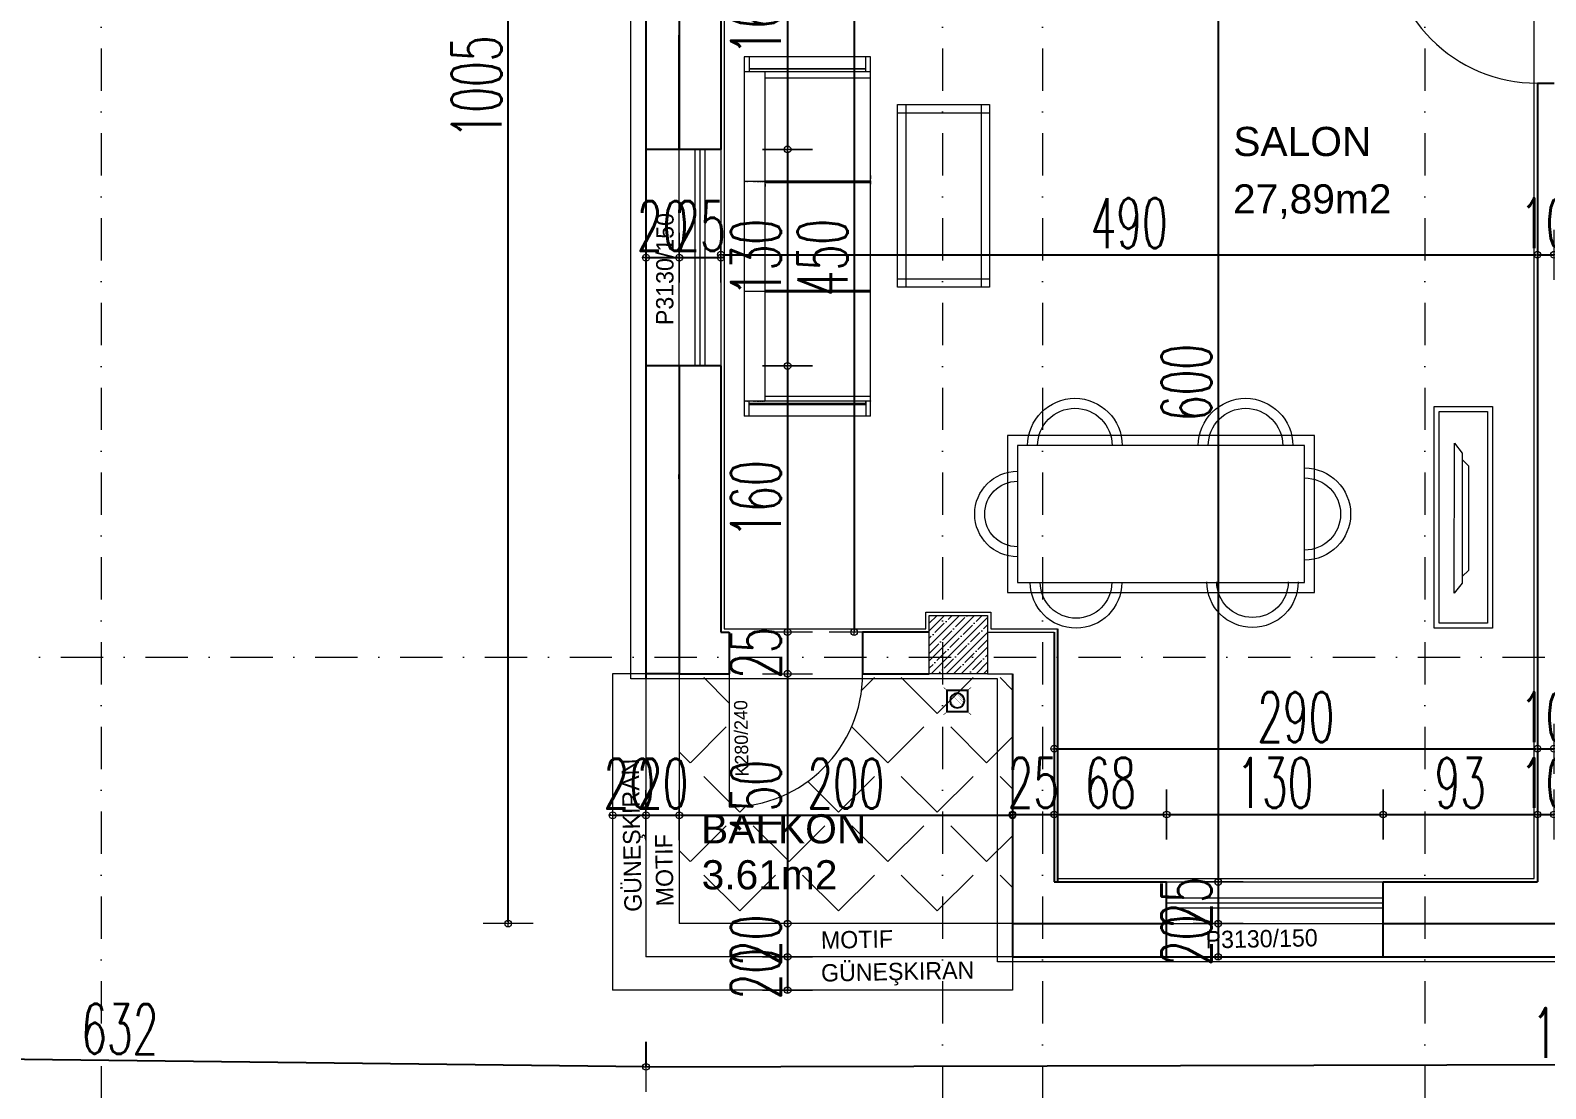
# Model space of a CAD drawing. Header units: millimetres. Extents: x -16104 to 67872, y -88009 to 12107.
# Drawn here: x 11085 to 11994, y -7693 to -7058 of the extents above; entities that cross this region are included whole.
import ezdxf

# ---------------------------------------------------------------- set-up
doc = ezdxf.new("R2010")
doc.units = ezdxf.units.MM
doc.linetypes.add('DASHDOTX2', pattern=[50.8, 25.4, -12.7, 0, -12.7])
doc.layers.get('0').update_dxf_attribs({"color": 241})
for name, color, linetype, lineweight in [('akslar', 144, 'Continuous', 20), ('bacas', 11, 'Continuous', 5), ('balkon', 6, 'Continuous', 5), ('duvar', 123, 'Continuous', 25), ('emsal&kolon', 1, 'Continuous', 5), ('kapı', 3, 'Continuous', 5), ('kolon', 1, 'Continuous', 5), ('OLCU', 54, 'Continuous', 13), ('pencere', 5, 'Continuous', 5), ('POZ', 36, 'Continuous', 18), ('SıVA', 40, 'Continuous', 9), ('tefriş', 30, 'Continuous', 5), ('ÖLÇÜ', 252, 'Continuous', 20)]:
    doc.layers.add(name, color=color, linetype=linetype, lineweight=lineweight)
doc.layers.add('tarama korıdor', color=33, linetype='Continuous')
doc.styles.add('DIM', font='Txttw.shx', dxfattribs={"width": 0.6})
doc.styles.add('M2', font='stylu.ttf', dxfattribs={"height": 10})
doc.dimstyles.new('50', dxfattribs={"dimscale": 0, "dimtxt": 30, "dimasz": 1, "dimexe": 0, "dimexo": 2, "dimgap": 4, "dimtad": 1, "dimdec": 0, "dimzin": 0, "dimdsep": 46, "dimtxsty": 'DIM', "dimblk1": 'DOT', "dimblk2": 'DOT', "dimsah": 1, "dimcen": 1.5, "dimdle": 3, "dimse1": 1, "dimse2": 1, "dimclrd": 256, "dimclre": 9, "dimclrt": 256, "dimadec": 0, "dimazin": 0, "dimtfac": 0.24, "dimtdec": 0, "dimtix": 1, "dimtmove": 2, "dimatfit": 3, "dimldrblk": 'DOT', "dimfxl": 0, "dimtolj": 1, "dimtzin": 15, "dimarcsym": 0})

# ---------------------------------------------------------------- blocks, each defined once
blk = doc.blocks.new('DFG')
at = {"layer": 'tefriş'}
for points in [[(38169.15, -3228.78), (38169.11, -3095.78), (38204.11, -3095.77), (38204.15, -3228.77)], [(38172.15, -3225.78), (38172.11, -3098.78), (38201.11, -3098.77), (38201.15, -3225.77)], [(38187.31, -3200.75), (38187.26, -3122.74), (38191.96, -3116.74), (38192.02, -3206.74)]]:
    blk.add_lwpolyline(points, close=True, dxfattribs=at)
blk.add_lwpolyline([(38187.26, -3126.64), (38183.36, -3130.59), (38183.41, -3192.9), (38187.31, -3196.85)], dxfattribs=at)
blk = doc.blocks.new('sec')
at = {"layer": 'bacas'}
for p, q in [((9731.12, -593.55), (9731.12, -669.3)), ((9731.12, -593.55), (9946.75, -593.55)), ((9731.12, -593.55), (9731.12, -669.3)), ((9740.12, -596.3), (9731.12, -596.3)), ((9740.12, -596.3), (9731.12, -596.3)), ((9736.37, -593.55), (9738.37, -593.55)), ((9736.37, -593.55), (9738.37, -593.55)), ((9737.12, -596.3), (9736.37, -596.3)), ((9737.12, -596.3), (9736.37, -596.3)), ((9738.12, -666.3), (9738.12, -596.3)), ((9738.12, -596.3), (9739.62, -596.3)), ((9738.12, -666.3), (9738.12, -596.3)), ((9738.12, -596.3), (9739.62, -596.3)), ((9738.37, -596.3), (9738.62, -596.3)), ((9738.37, -596.3), (9738.62, -596.3)), ((9738.62, -596.3), (9738.62, -666.3)), ((9738.62, -596.3), (9738.62, -666.3)), ((9739.62, -593.55), (9741.62, -593.55)), ((9739.62, -593.55), (9741.62, -593.55)), ((9740.12, -593.55), (9740.12, -669.3)), ((9740.37, -593.55), (9740.12, -593.55)), ((9740.12, -593.55), (9740.12, -669.3)), ((9740.37, -593.55), (9740.12, -593.55)), ((9743.12, -656.8), (9743.12, -593.55)), ((9743.12, -656.8), (9743.12, -593.55)), ((9797, -593.55), (9946.75, -593.55)), ((9805.56, -593.55), (9805.56, -656.8)), ((9805.56, -593.55), (9805.56, -656.8)), ((9806.12, -669.3), (9806.12, -593.55)), ((9806.12, -669.3), (9806.12, -593.55)), ((9806.62, -593.55), (9806.62, -656.8)), ((9806.62, -593.55), (9806.62, -656.8)), ((9872.37, -593.55), (9870.37, -593.55)), ((9872.37, -593.55), (9870.37, -593.55)), ((9871.18, -593.55), (9871.18, -656.8)), ((9871.62, -593.55), (9871.87, -593.55)), ((9871.62, -593.55), (9871.87, -593.55)), ((9871.87, -593.55), (9871.87, -669.3)), ((9872.25, -593.55), (9872.25, -656.8)), ((9875.62, -593.55), (9873.62, -593.55)), ((9875.62, -593.55), (9873.62, -593.55)), ((9934.26, -656.8), (9934.26, -593.55)), ((9937.75, -596.3), (9946.75, -596.3)), ((9937.75, -596.3), (9946.75, -596.3)), ((9937.83, -593.56), (9937.83, -669.31)), ((9939.33, -596.31), (9939.33, -666.31)), ((9939.33, -596.31), (9939.33, -666.31)), ((9939.83, -666.31), (9939.83, -596.31)), ((9939.83, -666.31), (9939.83, -596.31)), ((9946.83, -593.56), (9946.83, -669.31)), ((9946.83, -593.56), (9946.83, -669.31)), ((9740.12, -656.8), (9871.87, -656.8)), ((9740.12, -656.8), (9740.37, -656.8)), ((9740.12, -656.8), (9937.83, -656.8)), ((9740.12, -656.8), (9740.37, -656.8)), ((9740.12, -657.3), (9740.12, -657.05)), ((9740.12, -657.3), (9740.12, -657.05)), ((9740.12, -657.8), (9740.12, -657.55)), ((9740.12, -657.8), (9740.12, -657.55)), ((9740.12, -658.3), (9740.12, -658.05)), ((9740.12, -658.3), (9740.12, -658.05)), ((9740.12, -658.8), (9740.12, -658.55)), ((9740.12, -658.8), (9740.12, -658.55)), ((9740.12, -659.3), (9740.12, -659.05)), ((9740.12, -659.3), (9740.12, -659.05)), ((9740.12, -659.8), (9740.12, -659.55)), ((9740.12, -659.8), (9740.12, -659.55)), ((9740.12, -660.3), (9740.12, -660.05)), ((9740.12, -660.3), (9740.12, -660.05)), ((9740.12, -661.05), (9740.12, -660.55)), ((9740.12, -661.05), (9740.12, -660.55)), ((9740.12, -661.55), (9740.12, -661.3)), ((9740.12, -661.55), (9740.12, -661.3)), ((9740.12, -662.3), (9740.12, -662.05)), ((9740.12, -662.3), (9740.12, -662.05)), ((9740.12, -663.05), (9740.12, -662.8)), ((9740.12, -663.05), (9740.12, -662.8)), ((9740.12, -663.8), (9740.12, -663.55)), ((9740.12, -663.8), (9740.12, -663.55)), ((9741.62, -656.8), (9743.12, -656.8)), ((9741.62, -656.8), (9743.12, -656.8)), ((9870.37, -656.8), (9868.87, -656.8)), ((9870.37, -656.8), (9868.87, -656.8)), ((9871.87, -656.8), (9871.62, -656.8)), ((9871.87, -656.8), (9871.62, -656.8)), ((9871.87, -657.3), (9871.87, -657.05)), ((9871.87, -657.3), (9871.87, -657.05)), ((9871.87, -657.8), (9871.87, -657.55)), ((9871.87, -657.8), (9871.87, -657.55)), ((9871.87, -658.3), (9871.87, -658.05)), ((9871.87, -658.3), (9871.87, -658.05)), ((9871.87, -658.8), (9871.87, -658.55)), ((9871.87, -658.8), (9871.87, -658.55)), ((9871.87, -659.3), (9871.87, -659.05)), ((9871.87, -659.3), (9871.87, -659.05)), ((9871.87, -659.8), (9871.87, -659.55)), ((9871.87, -659.8), (9871.87, -659.55)), ((9871.87, -660.3), (9871.87, -660.05)), ((9871.87, -660.3), (9871.87, -660.05)), ((9871.87, -661.05), (9871.87, -660.55)), ((9871.87, -661.05), (9871.87, -660.55)), ((9871.87, -661.55), (9871.87, -661.3)), ((9871.87, -661.55), (9871.87, -661.3)), ((9871.87, -662.3), (9871.87, -662.05)), ((9871.87, -662.3), (9871.87, -662.05)), ((9871.87, -663.05), (9871.87, -662.8)), ((9871.87, -663.05), (9871.87, -662.8)), ((9871.87, -663.8), (9871.87, -663.55)), ((9871.87, -663.8), (9871.87, -663.55)), ((9731.12, -666.3), (9740.12, -666.3)), ((9731.12, -666.3), (9740.12, -666.3)), ((9946.83, -669.31), (9731.12, -669.3)), ((9740.12, -667.55), (9740.12, -667.3)), ((9740.12, -667.55), (9740.12, -667.3)), ((9740.12, -668.3), (9740.12, -668.05)), ((9740.12, -668.3), (9740.12, -668.05)), ((9946.83, -669.31), (9797.08, -669.31)), ((9871.87, -667.55), (9871.87, -667.3)), ((9871.87, -667.55), (9871.87, -667.3)), ((9871.87, -668.3), (9871.87, -668.05)), ((9871.87, -668.3), (9871.87, -668.05)), ((9946.83, -666.31), (9937.83, -666.31)), ((9946.83, -666.31), (9937.83, -666.31))]:
    blk.add_line(p, q, dxfattribs=at)
blk = doc.blocks.new('NEWBLOCK5')
at = {"layer": 'bacas'}
for p, q in [((1.4704, -0.1965), (0.3729, -0.1965)), ((0.3729, -0.1965), (0.3729, -0.749)), ((0.3729, -0.2465), (1.4704, -0.2465)), ((0.4229, -0.1965), (0.4229, -0.749)), ((1.4204, -0.1965), (1.4204, -0.749)), ((1.4704, -0.749), (1.4704, -0.1965)), ((1.4704, -0.7015), (0.3729, -0.7015)), ((0.3729, -0.749), (1.4704, -0.749))]:
    blk.add_line(p, q, dxfattribs=at)
blk = doc.blocks.new('rb')
at = {"layer": 'tefriş'}
for points in [[(1548.4, 487.07), (1595.5, 487.07), (1595.5, 394.92), (1548.4, 394.92)], [(1551.4, 484.07), (1592.5, 484.07), (1592.5, 397.92), (1551.4, 397.92)]]:
    blk.add_lwpolyline(points, close=True, dxfattribs=at)
for centre, radius, start, end in [((1571.95, 484.07), 12.83, 0, 180), ((1571.95, 484.07), 9.83, 0, 180), ((1551.4, 466.84), 14.18, 90, 270), ((1551.4, 466.84), 11.18, 90, 270), ((1592.5, 466.49), 13.72, 270, 90), ((1592.5, 466.49), 10.72, 270, 90), ((1551.4, 415.62), 14.18, 90, 270), ((1551.4, 415.62), 11.18, 90, 270), ((1592.29, 413.54), 13.72, 270, 90), ((1592.29, 413.54), 10.72, 270, 90), ((1571.95, 397.92), 13.83, 180, 0), ((1571.95, 397.92), 10.83, 180, 0)]:
    blk.add_arc(centre, radius, start, end, dxfattribs=at)
blk = doc.blocks.new('DOT')
for p, q in [((0, 15), (0, -15)), ((-2, 0), (0, 0)), ((2, 0), (0, 0))]:
    blk.add_line(p, q)
blk.add_circle((0, 0), 2)
blk = doc.blocks.new('*D5980')
at = {"layer": 'Defpoints', "color": 0, "transparency": 16777216}
for p in [(11499.15, -6969.56), (11499.15, -7129.31), (11539.15, -7129.31)]:
    blk.add_point(p, dxfattribs=at)
at = {"layer": 'OLCU', "lineweight": -2, "transparency": 16777216}
blk.add_line((11539.15, -6970.56), (11539.15, -7128.31), dxfattribs=at)
for p, rotation in [((11539.15, -6969.56), 90), ((11539.15, -7129.31), 270)]:
    blk.add_blockref('DOT', p, dxfattribs=dict(at, rotation=rotation))
at = {"layer": 'OLCU', "transparency": 16777216, "insert": (11520.15, -7049.44), "char_height": 30, "attachment_point": 5, "rotation": 90, "style": 'DIM'}
blk.add_mtext('\\A1;160', dxfattribs=at)
blk = doc.blocks.new('*D5981')
at = {"layer": 'Defpoints', "color": 0, "transparency": 16777216}
for p in [(11499.15, -7129.31), (11499.15, -7259.31), (11539.15, -7259.31)]:
    blk.add_point(p, dxfattribs=at)
at = {"layer": 'OLCU', "lineweight": -2, "transparency": 16777216}
blk.add_line((11539.15, -7130.31), (11539.15, -7258.31), dxfattribs=at)
for p, rotation in [((11539.15, -7129.31), 90), ((11539.15, -7259.31), 270)]:
    blk.add_blockref('DOT', p, dxfattribs=dict(at, rotation=rotation))
at = {"layer": 'OLCU', "transparency": 16777216, "insert": (11520.15, -7194.31), "char_height": 30, "attachment_point": 5, "rotation": 90, "style": 'DIM'}
blk.add_mtext('\\A1;130', dxfattribs=at)
blk = doc.blocks.new('*D5982')
at = {"layer": 'Defpoints', "color": 0, "transparency": 16777216}
for p in [(11499.15, -7259.31), (11499.15, -7419.06), (11539.15, -7419.06)]:
    blk.add_point(p, dxfattribs=at)
at = {"layer": 'OLCU', "lineweight": -2, "transparency": 16777216}
blk.add_line((11539.15, -7260.31), (11539.15, -7418.06), dxfattribs=at)
for p, rotation in [((11539.15, -7259.31), 90), ((11539.15, -7419.06), 270)]:
    blk.add_blockref('DOT', p, dxfattribs=dict(at, rotation=rotation))
at = {"layer": 'OLCU', "transparency": 16777216, "insert": (11520.15, -7339.19), "char_height": 30, "attachment_point": 5, "rotation": 90, "style": 'DIM'}
blk.add_mtext('\\A1;160', dxfattribs=at)
blk = doc.blocks.new('*D5983')
at = {"layer": 'Defpoints', "color": 0, "transparency": 16777216}
for p in [(11504.15, -7419.06), (11504.15, -7444.06), (11539.15, -7444.06)]:
    blk.add_point(p, dxfattribs=at)
at = {"layer": 'OLCU', "lineweight": -2, "transparency": 16777216}
for p, q in [((11539.15, -7418.06), (11539.15, -7417.06)), ((11539.15, -7419.06), (11539.15, -7444.06)), ((11539.15, -7445.06), (11539.15, -7446.06))]:
    blk.add_line(p, q, dxfattribs=at)
for p, rotation in [((11539.15, -7419.06), 270), ((11539.15, -7444.06), 90)]:
    blk.add_blockref('DOT', p, dxfattribs=dict(at, rotation=rotation))
at = {"layer": 'OLCU', "transparency": 16777216, "insert": (11520.15, -7431.56), "char_height": 30, "attachment_point": 5, "rotation": 90, "style": 'DIM'}
blk.add_mtext('\\A1;25', dxfattribs=at)
blk = doc.blocks.new('*D5984')
at = {"layer": 'Defpoints', "color": 0, "transparency": 16777216}
for p in [(11504.15, -7444.06), (11504.15, -7594.06), (11539.15, -7594.06)]:
    blk.add_point(p, dxfattribs=at)
at = {"layer": 'OLCU', "lineweight": -2, "transparency": 16777216}
blk.add_line((11539.15, -7445.06), (11539.15, -7593.06), dxfattribs=at)
for p, rotation in [((11539.15, -7444.06), 90), ((11539.15, -7594.06), 270)]:
    blk.add_blockref('DOT', p, dxfattribs=dict(at, rotation=rotation))
at = {"layer": 'OLCU', "transparency": 16777216, "insert": (11520.15, -7519.06), "char_height": 30, "attachment_point": 5, "rotation": 90, "style": 'DIM'}
blk.add_mtext('\\A1;150', dxfattribs=at)
blk = doc.blocks.new('*D5985')
at = {"layer": 'Defpoints', "color": 0, "transparency": 16777216}
for p in [(11539.15, -7594.06), (11539.15, -7614.06), (11539.99, -7614.06)]:
    blk.add_point(p, dxfattribs=at)
at = {"layer": 'OLCU', "lineweight": -2, "transparency": 16777216}
for p, q in [((11539.15, -7593.06), (11539.15, -7592.06)), ((11539.15, -7594.06), (11539.15, -7614.06)), ((11539.15, -7615.06), (11539.15, -7616.06))]:
    blk.add_line(p, q, dxfattribs=at)
for p, rotation in [((11539.15, -7594.06), 270), ((11539.15, -7614.06), 90)]:
    blk.add_blockref('DOT', p, dxfattribs=dict(at, rotation=rotation))
at = {"layer": 'OLCU', "transparency": 16777216, "insert": (11520.15, -7604.06), "char_height": 30, "attachment_point": 5, "rotation": 90, "style": 'DIM'}
blk.add_mtext('\\A1;20', dxfattribs=at)
blk = doc.blocks.new('*D5674')
at = {"layer": 'Defpoints', "color": 0, "transparency": 16777216}
for p in [(11539.15, -7614.06), (11539.15, -7634.06), (11539.15, -7634.06)]:
    blk.add_point(p, dxfattribs=at)
at = {"layer": 'OLCU', "lineweight": -2, "transparency": 16777216}
for p, q in [((11539.15, -7613.06), (11539.15, -7612.06)), ((11539.15, -7614.06), (11539.15, -7634.06)), ((11539.15, -7635.06), (11539.15, -7636.06))]:
    blk.add_line(p, q, dxfattribs=at)
for p, rotation in [((11539.15, -7614.06), 270), ((11539.15, -7634.06), 90)]:
    blk.add_blockref('DOT', p, dxfattribs=dict(at, rotation=rotation))
at = {"layer": 'OLCU', "transparency": 16777216, "insert": (11520.15, -7624.06), "char_height": 30, "attachment_point": 5, "rotation": 90, "style": 'DIM'}
blk.add_mtext('\\A1;20', dxfattribs=at)
blk = doc.blocks.new('*D5679')
at = {"layer": 'Defpoints', "color": 0, "transparency": 16777216}
for p in [(11579.15, -6969.56), (11579.15, -7419.06), (11579.15, -7419.06)]:
    blk.add_point(p, dxfattribs=at)
at = {"layer": 'OLCU', "lineweight": -2, "transparency": 16777216}
blk.add_line((11579.15, -6970.56), (11579.15, -7418.06), dxfattribs=at)
for p, rotation in [((11579.15, -6969.56), 90), ((11579.15, -7419.06), 270)]:
    blk.add_blockref('DOT', p, dxfattribs=dict(at, rotation=rotation))
at = {"layer": 'OLCU', "transparency": 16777216, "insert": (11560.15, -7194.31), "char_height": 30, "attachment_point": 5, "rotation": 90, "style": 'DIM'}
blk.add_mtext('\\A1;450', dxfattribs=at)
blk = doc.blocks.new('*D6015')
at = {"layer": 'Defpoints', "color": 0, "transparency": 16777216}
for p in [(11474.15, -7194.31), (11454.15, -7259.31), (11474.15, -7259.31)]:
    blk.add_point(p, dxfattribs=at)
at = {"layer": 'OLCU', "lineweight": -2, "transparency": 16777216}
for p, q in [((11453.15, -7194.31), (11452.15, -7194.31)), ((11454.15, -7194.31), (11474.15, -7194.31)), ((11475.15, -7194.31), (11476.15, -7194.31))]:
    blk.add_line(p, q, dxfattribs=at)
blk.add_blockref('DOT', (11454.15, -7194.31), dxfattribs=at)
at = {"layer": 'OLCU', "lineweight": -2, "transparency": 16777216, "rotation": 180}
blk.add_blockref('DOT', (11474.15, -7194.31), dxfattribs=at)
at = {"layer": 'OLCU', "transparency": 16777216, "insert": (11464.15, -7175.31), "char_height": 30, "attachment_point": 5, "style": 'DIM'}
blk.add_mtext('\\A1;20', dxfattribs=at)
blk = doc.blocks.new('*D5717')
at = {"layer": 'Defpoints', "color": 0, "transparency": 16777216}
for p in [(11474.15, -7194.31), (11499.15, -7194.31), (11499.15, -7194.31)]:
    blk.add_point(p, dxfattribs=at)
at = {"layer": 'OLCU', "lineweight": -2, "transparency": 16777216}
for p, q in [((11473.15, -7194.31), (11472.15, -7194.31)), ((11474.15, -7194.31), (11499.15, -7194.31)), ((11500.15, -7194.31), (11501.15, -7194.31))]:
    blk.add_line(p, q, dxfattribs=at)
blk.add_blockref('DOT', (11474.15, -7194.31), dxfattribs=at)
at = {"layer": 'OLCU', "lineweight": -2, "transparency": 16777216, "rotation": 180}
blk.add_blockref('DOT', (11499.15, -7194.31), dxfattribs=at)
at = {"layer": 'OLCU', "transparency": 16777216, "insert": (11486.65, -7175.31), "char_height": 30, "attachment_point": 5, "style": 'DIM'}
blk.add_mtext('\\A1;25', dxfattribs=at)
blk = doc.blocks.new('*D5718')
at = {"layer": 'Defpoints', "color": 0, "transparency": 16777216}
for p in [(11989.15, -7192.53), (11499.15, -7194.31), (11989.15, -7194.31)]:
    blk.add_point(p, dxfattribs=at)
at = {"layer": 'OLCU', "lineweight": -2, "transparency": 16777216}
blk.add_line((11500.15, -7192.53), (11988.15, -7192.53), dxfattribs=at)
at = {"layer": 'OLCU', "lineweight": -2, "transparency": 16777216, "rotation": 180}
blk.add_blockref('DOT', (11499.15, -7192.53), dxfattribs=at)
at = {"layer": 'OLCU', "lineweight": -2, "transparency": 16777216}
blk.add_blockref('DOT', (11989.15, -7192.53), dxfattribs=at)
at = {"layer": 'OLCU', "transparency": 16777216, "insert": (11744.15, -7173.53), "char_height": 30, "attachment_point": 5, "style": 'DIM'}
blk.add_mtext('\\A1;490', dxfattribs=at)
blk = doc.blocks.new('*D5719')
at = {"layer": 'Defpoints', "color": 0, "transparency": 16777216}
for p in [(11989.15, -7192.53), (11999.15, -7192.53), (11999.15, -7192.53)]:
    blk.add_point(p, dxfattribs=at)
at = {"layer": 'OLCU', "lineweight": -2, "transparency": 16777216}
for p, q in [((11988.15, -7192.53), (11987.15, -7192.53)), ((11989.15, -7192.53), (11999.15, -7192.53)), ((12000.15, -7192.53), (12001.15, -7192.53))]:
    blk.add_line(p, q, dxfattribs=at)
blk.add_blockref('DOT', (11989.15, -7192.53), dxfattribs=at)
at = {"layer": 'OLCU', "lineweight": -2, "transparency": 16777216, "rotation": 180}
blk.add_blockref('DOT', (11999.15, -7192.53), dxfattribs=at)
at = {"layer": 'OLCU', "transparency": 16777216, "insert": (11994.15, -7173.53), "char_height": 30, "attachment_point": 5, "style": 'DIM'}
blk.add_mtext('\\A1;10', dxfattribs=at)
blk = doc.blocks.new('*D5724')
at = {"layer": 'Defpoints', "color": 0, "transparency": 16777216}
for p in [(11434.15, -7529.06), (11454.15, -7529.06), (11454.15, -7529.06)]:
    blk.add_point(p, dxfattribs=at)
at = {"layer": 'OLCU', "lineweight": -2, "transparency": 16777216}
for p, q in [((11433.15, -7529.06), (11432.15, -7529.06)), ((11434.15, -7529.06), (11454.15, -7529.06)), ((11455.15, -7529.06), (11456.15, -7529.06))]:
    blk.add_line(p, q, dxfattribs=at)
blk.add_blockref('DOT', (11434.15, -7529.06), dxfattribs=at)
at = {"layer": 'OLCU', "lineweight": -2, "transparency": 16777216, "rotation": 180}
blk.add_blockref('DOT', (11454.15, -7529.06), dxfattribs=at)
at = {"layer": 'OLCU', "transparency": 16777216, "insert": (11444.15, -7510.06), "char_height": 30, "attachment_point": 5, "style": 'DIM'}
blk.add_mtext('\\A1;20', dxfattribs=at)
blk = doc.blocks.new('*D6016')
at = {"layer": 'Defpoints', "color": 0, "transparency": 16777216}
for p in [(11454.15, -7529.06), (11474.15, -7529.06), (11474.15, -7529.06)]:
    blk.add_point(p, dxfattribs=at)
at = {"layer": 'OLCU', "lineweight": -2, "transparency": 16777216}
for p, q in [((11453.15, -7529.06), (11452.15, -7529.06)), ((11454.15, -7529.06), (11474.15, -7529.06)), ((11475.15, -7529.06), (11476.15, -7529.06))]:
    blk.add_line(p, q, dxfattribs=at)
blk.add_blockref('DOT', (11454.15, -7529.06), dxfattribs=at)
at = {"layer": 'OLCU', "lineweight": -2, "transparency": 16777216, "rotation": 180}
blk.add_blockref('DOT', (11474.15, -7529.06), dxfattribs=at)
at = {"layer": 'OLCU', "transparency": 16777216, "insert": (11464.15, -7510.06), "char_height": 30, "attachment_point": 5, "style": 'DIM'}
blk.add_mtext('\\A1;20', dxfattribs=at)
blk = doc.blocks.new('*D6017')
at = {"layer": 'Defpoints', "color": 0, "transparency": 16777216}
for p in [(11474.15, -7454.06), (11674.15, -7454.06), (11674.15, -7529.06)]:
    blk.add_point(p, dxfattribs=at)
at = {"layer": 'OLCU', "lineweight": -2, "transparency": 16777216}
blk.add_line((11475.15, -7529.06), (11673.15, -7529.06), dxfattribs=at)
at = {"layer": 'OLCU', "lineweight": -2, "transparency": 16777216, "rotation": 180}
blk.add_blockref('DOT', (11474.15, -7529.06), dxfattribs=at)
at = {"layer": 'OLCU', "lineweight": -2, "transparency": 16777216}
blk.add_blockref('DOT', (11674.15, -7529.06), dxfattribs=at)
at = {"layer": 'OLCU', "transparency": 16777216, "insert": (11574.15, -7510.06), "char_height": 30, "attachment_point": 5, "style": 'DIM'}
blk.add_mtext('\\A1;200', dxfattribs=at)
blk = doc.blocks.new('*D5725')
at = {"layer": 'Defpoints', "color": 0, "transparency": 16777216}
for p in [(11674.15, -7528.58), (11699.15, -7528.58), (11699.15, -7528.58)]:
    blk.add_point(p, dxfattribs=at)
at = {"layer": 'OLCU', "lineweight": -2, "transparency": 16777216}
for p, q in [((11673.15, -7528.58), (11672.15, -7528.58)), ((11674.15, -7528.58), (11699.15, -7528.58)), ((11700.15, -7528.58), (11701.15, -7528.58))]:
    blk.add_line(p, q, dxfattribs=at)
blk.add_blockref('DOT', (11674.15, -7528.58), dxfattribs=at)
at = {"layer": 'OLCU', "lineweight": -2, "transparency": 16777216, "rotation": 180}
blk.add_blockref('DOT', (11699.15, -7528.58), dxfattribs=at)
at = {"layer": 'OLCU', "transparency": 16777216, "insert": (11686.65, -7509.58), "char_height": 30, "attachment_point": 5, "style": 'DIM'}
blk.add_mtext('\\A1;25', dxfattribs=at)
blk = doc.blocks.new('*D5726')
at = {"layer": 'Defpoints', "color": 0, "transparency": 16777216}
for p in [(11766.65, -7528.58), (11699.15, -7569.06), (11766.65, -7579.06)]:
    blk.add_point(p, dxfattribs=at)
at = {"layer": 'OLCU', "lineweight": -2, "transparency": 16777216}
blk.add_line((11700.15, -7528.58), (11765.65, -7528.58), dxfattribs=at)
at = {"layer": 'OLCU', "lineweight": -2, "transparency": 16777216, "rotation": 180}
blk.add_blockref('DOT', (11699.15, -7528.58), dxfattribs=at)
at = {"layer": 'OLCU', "lineweight": -2, "transparency": 16777216}
blk.add_blockref('DOT', (11766.65, -7528.58), dxfattribs=at)
at = {"layer": 'OLCU', "transparency": 16777216, "insert": (11732.9, -7509.58), "char_height": 30, "attachment_point": 5, "style": 'DIM'}
blk.add_mtext('\\A1;68', dxfattribs=at)
blk = doc.blocks.new('*D5727')
at = {"layer": 'Defpoints', "color": 0, "transparency": 16777216}
for p in [(11896.65, -7528.61), (11766.65, -7579.06), (11896.65, -7579.06)]:
    blk.add_point(p, dxfattribs=at)
at = {"layer": 'OLCU', "lineweight": -2, "transparency": 16777216}
blk.add_line((11767.65, -7528.61), (11895.65, -7528.61), dxfattribs=at)
at = {"layer": 'OLCU', "lineweight": -2, "transparency": 16777216, "rotation": 180}
blk.add_blockref('DOT', (11766.65, -7528.61), dxfattribs=at)
at = {"layer": 'OLCU', "lineweight": -2, "transparency": 16777216}
blk.add_blockref('DOT', (11896.65, -7528.61), dxfattribs=at)
at = {"layer": 'OLCU', "transparency": 16777216, "insert": (11831.65, -7509.61), "char_height": 30, "attachment_point": 5, "style": 'DIM'}
blk.add_mtext('\\A1;130', dxfattribs=at)
blk = doc.blocks.new('*D5728')
at = {"layer": 'Defpoints', "color": 0, "transparency": 16777216}
for p in [(11896.65, -7528.61), (11989.15, -7528.61), (11989.15, -7528.61)]:
    blk.add_point(p, dxfattribs=at)
at = {"layer": 'OLCU', "lineweight": -2, "transparency": 16777216}
blk.add_line((11897.65, -7528.61), (11988.15, -7528.61), dxfattribs=at)
at = {"layer": 'OLCU', "lineweight": -2, "transparency": 16777216, "rotation": 180}
blk.add_blockref('DOT', (11896.65, -7528.61), dxfattribs=at)
at = {"layer": 'OLCU', "lineweight": -2, "transparency": 16777216}
blk.add_blockref('DOT', (11989.15, -7528.61), dxfattribs=at)
at = {"layer": 'OLCU', "transparency": 16777216, "insert": (11942.9, -7509.61), "char_height": 30, "attachment_point": 5, "style": 'DIM'}
blk.add_mtext('\\A1;93', dxfattribs=at)
blk = doc.blocks.new('*D5729')
at = {"layer": 'Defpoints', "color": 0, "transparency": 16777216}
for p in [(11989.15, -7528.61), (11999.15, -7528.61), (11999.15, -7528.61)]:
    blk.add_point(p, dxfattribs=at)
at = {"layer": 'OLCU', "lineweight": -2, "transparency": 16777216}
for p, q in [((11988.15, -7528.61), (11987.15, -7528.61)), ((11989.15, -7528.61), (11999.15, -7528.61)), ((12000.15, -7528.61), (12001.15, -7528.61))]:
    blk.add_line(p, q, dxfattribs=at)
blk.add_blockref('DOT', (11989.15, -7528.61), dxfattribs=at)
at = {"layer": 'OLCU', "lineweight": -2, "transparency": 16777216, "rotation": 180}
blk.add_blockref('DOT', (11999.15, -7528.61), dxfattribs=at)
at = {"layer": 'OLCU', "transparency": 16777216, "insert": (11994.15, -7509.61), "char_height": 30, "attachment_point": 5, "style": 'DIM'}
blk.add_mtext('\\A1;10', dxfattribs=at)
blk = doc.blocks.new('*D5735')
at = {"layer": 'Defpoints', "color": 0, "transparency": 16777216}
for p in [(11699.15, -7489.06), (11989.15, -7489.06), (11989.15, -7489.06)]:
    blk.add_point(p, dxfattribs=at)
at = {"layer": 'OLCU', "lineweight": -2, "transparency": 16777216}
blk.add_line((11700.15, -7489.06), (11988.15, -7489.06), dxfattribs=at)
at = {"layer": 'OLCU', "lineweight": -2, "transparency": 16777216, "rotation": 180}
blk.add_blockref('DOT', (11699.15, -7489.06), dxfattribs=at)
at = {"layer": 'OLCU', "lineweight": -2, "transparency": 16777216}
blk.add_blockref('DOT', (11989.15, -7489.06), dxfattribs=at)
at = {"layer": 'OLCU', "transparency": 16777216, "insert": (11844.15, -7470.06), "char_height": 30, "attachment_point": 5, "style": 'DIM'}
blk.add_mtext('\\A1;290', dxfattribs=at)
blk = doc.blocks.new('*D5736')
at = {"layer": 'Defpoints', "color": 0, "transparency": 16777216}
for p in [(11989.15, -7489.06), (11999.15, -7489.06), (11999.15, -7489.06)]:
    blk.add_point(p, dxfattribs=at)
at = {"layer": 'OLCU', "lineweight": -2, "transparency": 16777216}
for p, q in [((11988.15, -7489.06), (11987.15, -7489.06)), ((11989.15, -7489.06), (11999.15, -7489.06)), ((12000.15, -7489.06), (12001.15, -7489.06))]:
    blk.add_line(p, q, dxfattribs=at)
blk.add_blockref('DOT', (11989.15, -7489.06), dxfattribs=at)
at = {"layer": 'OLCU', "lineweight": -2, "transparency": 16777216, "rotation": 180}
blk.add_blockref('DOT', (11999.15, -7489.06), dxfattribs=at)
at = {"layer": 'OLCU', "transparency": 16777216, "insert": (11994.15, -7470.06), "char_height": 30, "attachment_point": 5, "style": 'DIM'}
blk.add_mtext('\\A1;10', dxfattribs=at)
blk = doc.blocks.new('*D5898')
at = {"layer": 'Defpoints', "color": 0, "transparency": 16777216}
for p in [(11454.15, -7680.01), (12579.15, -7677.27), (12579.15, -7677.27)]:
    blk.add_point(p, dxfattribs=at)
at = {"layer": 'OLCU', "lineweight": -2, "transparency": 16777216}
blk.add_line((11455.15, -7680.01), (12578.15, -7677.27), dxfattribs=at)
for p, rotation in [((11454.15, -7680.01), 180.1399202823359), ((12579.15, -7677.27), 0.1399202823359238)]:
    blk.add_blockref('DOT', p, dxfattribs=dict(at, rotation=rotation))
at = {"layer": 'OLCU', "transparency": 16777216, "insert": (12016.6, -7659.64), "char_height": 30, "attachment_point": 5, "rotation": 0.13992, "style": 'DIM'}
blk.add_mtext('\\A1;1125', dxfattribs=at)
blk = doc.blocks.new('A$C412C2498')
at = {"color": 5, "const_width": 0.6}
for points in [[(3.6, 24.3), (0.2, 27)], [(23.8, 24.3), (27.3, 27)], [(3.6, 3), (0.2, 0.2)], [(23.8, 3), (27.3, 0.2)]]:
    blk.add_lwpolyline(points, dxfattribs=at)
at = {"color": 5}
blk.add_lwpolyline([(23.8, 24.3), (3.6, 24.3), (3.6, 3), (23.8, 3)], close=True, dxfattribs=at)
at = {"const_width": 0.1}
for points in [[(6.7, 12.2), (14.6, 20.2)], [(6.8, 14.5), (12.4, 20.1)], [(7.1, 10.4), (16.4, 19.7)], [(7.9, 9.1), (17.8, 19)], [(8.8, 8), (18.9, 18.1)], [(10, 7.1), (19.8, 16.9)], [(11.3, 6.4), (20.4, 15.6)], [(13, 6), (20.8, 13.8)], [(14.8, 6.1), (20.8, 12.1)], [(17.4, 7), (19.8, 9.4)]]:
    blk.add_lwpolyline(points, dxfattribs=at)
blk.add_circle((13.7, 13.1), 7.12)
blk = doc.blocks.new('A$C5E2C1EC0')
at = {"xscale": 0.6105719971092185, "yscale": 0.6105719971092185, "zscale": 0.6105719971092185}
blk.add_blockref('A$C412C2498', (0, 0), dxfattribs=at)
blk = doc.blocks.new('*D5633')
at = {"layer": 'Defpoints', "color": 0, "transparency": 16777216}
for p in [(10822.15, -7672.63), (10822.15, -7672.63), (11454.15, -7680.01)]:
    blk.add_point(p, dxfattribs=at)
at = {"layer": 'OLCU', "lineweight": -2, "transparency": 16777216}
blk.add_line((11453.15, -7680), (10823.15, -7672.65), dxfattribs=at)
for p, rotation in [((10822.15, -7672.63), 179.3311844585351), ((11454.15, -7680.01), 359.3311844585351)]:
    blk.add_blockref('DOT', p, dxfattribs=dict(at, rotation=rotation))
at = {"layer": 'OLCU', "transparency": 16777216, "insert": (11138.37, -7657.32), "char_height": 30, "attachment_point": 5, "rotation": 359.33118, "style": 'DIM'}
blk.add_mtext('\\A1;632', dxfattribs=at)
blk = doc.blocks.new('*D5944')
at = {"layer": 'Defpoints', "color": 0, "transparency": 16777216}
for p in [(11371.44, -6589.56), (11474.15, -6589.56), (11474.15, -7594.06)]:
    blk.add_point(p, dxfattribs=at)
at = {"layer": 'OLCU', "lineweight": -2, "transparency": 16777216}
blk.add_line((11371.44, -7593.06), (11371.44, -6590.56), dxfattribs=at)
for p, rotation in [((11371.44, -6589.56), 90), ((11371.44, -7594.06), 270)]:
    blk.add_blockref('DOT', p, dxfattribs=dict(at, rotation=rotation))
at = {"layer": 'OLCU', "transparency": 16777216, "insert": (11352.44, -7091.81), "char_height": 30, "attachment_point": 5, "rotation": 90, "style": 'DIM'}
blk.add_mtext('\\A1;1005', dxfattribs=at)
blk = doc.blocks.new('*D5927')
at = {"layer": 'Defpoints', "color": 0, "transparency": 16777216}
for p in [(11797.57, -6969.56), (11797.57, -7569.06), (11797.57, -7569.06)]:
    blk.add_point(p, dxfattribs=at)
at = {"layer": 'OLCU', "lineweight": -2, "transparency": 16777216}
blk.add_line((11797.57, -6970.56), (11797.57, -7568.06), dxfattribs=at)
for p, rotation in [((11797.57, -6969.56), 90), ((11797.57, -7569.06), 270)]:
    blk.add_blockref('DOT', p, dxfattribs=dict(at, rotation=rotation))
at = {"layer": 'OLCU', "transparency": 16777216, "insert": (11778.57, -7269.31), "char_height": 30, "attachment_point": 5, "rotation": 90, "style": 'DIM'}
blk.add_mtext('\\A1;600', dxfattribs=at)
blk = doc.blocks.new('*D5928')
at = {"layer": 'Defpoints', "color": 0, "transparency": 16777216}
for p in [(11797.57, -7569.06), (11797.57, -7594.06), (11797.57, -7594.06)]:
    blk.add_point(p, dxfattribs=at)
at = {"layer": 'OLCU', "lineweight": -2, "transparency": 16777216}
for p, q in [((11797.57, -7568.06), (11797.57, -7567.06)), ((11797.57, -7569.06), (11797.57, -7594.06)), ((11797.57, -7595.06), (11797.57, -7596.06))]:
    blk.add_line(p, q, dxfattribs=at)
for p, rotation in [((11797.57, -7569.06), 270), ((11797.57, -7594.06), 90)]:
    blk.add_blockref('DOT', p, dxfattribs=dict(at, rotation=rotation))
at = {"layer": 'OLCU', "transparency": 16777216, "insert": (11778.57, -7581.56), "char_height": 30, "attachment_point": 5, "rotation": 90, "style": 'DIM'}
blk.add_mtext('\\A1;25', dxfattribs=at)
blk = doc.blocks.new('*D5929')
at = {"layer": 'Defpoints', "color": 0, "transparency": 16777216}
for p in [(11797.57, -7594.06), (11797.57, -7614.06), (11797.57, -7614.06)]:
    blk.add_point(p, dxfattribs=at)
at = {"layer": 'OLCU', "lineweight": -2, "transparency": 16777216}
for p, q in [((11797.57, -7593.06), (11797.57, -7592.06)), ((11797.57, -7594.06), (11797.57, -7614.06)), ((11797.57, -7615.06), (11797.57, -7616.06))]:
    blk.add_line(p, q, dxfattribs=at)
for p, rotation in [((11797.57, -7594.06), 270), ((11797.57, -7614.06), 90)]:
    blk.add_blockref('DOT', p, dxfattribs=dict(at, rotation=rotation))
at = {"layer": 'OLCU', "transparency": 16777216, "insert": (11778.57, -7604.06), "char_height": 30, "attachment_point": 5, "rotation": 90, "style": 'DIM'}
blk.add_mtext('\\A1;20', dxfattribs=at)

msp = doc.modelspace()

# ---------------------------------------------------------------- hatches: boundary and pattern name
at = {"layer": 'kolon'}
h = msp.add_hatch(dxfattribs=at)
h.set_pattern_fill('ANSI35,_O', color=256)
h.set_pattern_definition([(45, (-9982.279, -11854.48), (-4.490128, 4.490128), []), (45, (-9977.789, -11854.48), (-4.490128, 4.490128), [7.9375, -1.5875, 0, -1.5875])])
h.paths.add_polyline_path([(11659.15, -7444.06), (11659.15, -7409.06), (11624.15, -7409.06), (11624.15, -7444.06)])
at = {"layer": 'ÖLÇÜ'}
h = msp.add_hatch(dxfattribs=at)
h.set_pattern_fill('ANGLE,_O', color=256, scale=6, angle=45)
h.set_pattern_definition([(45, (-3603.393, 0), (-29.63485, 29.63485), [30.48, -11.43]), (135, (-3603.393, 0), (-29.63485, -29.63485), [30.48, -11.43])])
h.paths.add_polyline_path([(11674.15, -7444.06), (11659.15, -7444.06), (11632.11, -7444.06), (11632.11, -7594.06), (11674.15, -7594.06)])
h.paths.add_polyline_path([(11632.11, -7444.06), (11624.15, -7444.06), (11584.15, -7444.06, -0.414214), (11504.15, -7524.06), (11504.15, -7444.06), (11474.15, -7444.06), (11474.15, -7594.06), (11632.11, -7594.06)])
h.paths.add_polyline_path([(11497.65, -7547.99), (11497.65, -7490.13), (11542.65, -7490.13), (11542.65, -7547.99)], flags=24)
h.paths.add_polyline_path([(11497.65, -7626.13), (11497.65, -7581.99), (11542.65, -7581.99), (11542.65, -7626.13)], flags=9)
h.paths.add_polyline_path([(11442.08, -7487.56), (11486.22, -7487.56), (11486.22, -7532.56), (11442.08, -7532.56)], flags=9)
h.paths.add_polyline_path([(11543.51, -7487.56), (11604.79, -7487.56), (11604.79, -7532.56), (11543.51, -7532.56)], flags=25)
h.paths.add_polyline_path([(11485.5, -7551.49), (11573.48, -7551.49), (11573.48, -7578.12), (11485.5, -7578.12)], flags=24)
h.paths.add_polyline_path([(11486.6, -7523.68), (11590.74, -7523.68), (11590.74, -7550.54), (11486.6, -7550.54)], flags=24)

# ---------------------------------------------------------------- linework, layer by layer
at = {"layer": 'akslar', "linetype": 'DASHDOTX2'}
for p, q in [((11127.15, -5134.56), (11127.15, -7944.06)), ((11632.11, -5134.56), (11632.11, -7944.06)), ((11692.15, -5134.56), (11692.15, -7944.06)), ((11921.65, -5134.56), (11921.65, -7944.06)), ((10492.15, -7434.06), (13542.15, -7434.06))]:
    msp.add_line(p, q, dxfattribs=at)
at = {"layer": 'balkon'}
for p, q in [((11434.15, -7444.06), (11434.15, -7634.06)), ((11454.15, -7444.06), (11434.15, -7444.06)), ((11454.15, -7444.06), (11454.15, -7614.06)), ((11474.15, -7444.06), (11474.15, -7594.06)), ((11674.15, -7594.06), (11474.15, -7594.06)), ((11674.15, -7614.06), (11454.15, -7614.06)), ((11674.15, -7614.06), (11674.15, -7634.06)), ((11674.15, -7634.06), (11434.15, -7634.06))]:
    msp.add_line(p, q, dxfattribs=at)
at = {"layer": 'duvar'}
for p, q in [((11454.15, -6654.56), (11454.15, -7259.31)), ((11454.15, -6904.56), (11454.15, -7129.31)), ((11474.15, -6904.56), (11474.15, -7129.31)), ((11474.15, -6930.81), (11474.15, -7060.81)), ((11499.15, -6969.56), (11499.15, -7129.31)), ((11474.15, -7129.31), (11474.15, -7060.81)), ((11474.15, -7060.81), (11474.15, -7129.31)), ((11989.15, -7089.56), (11989.15, -7417.06)), ((11989.15, -7089.56), (11989.15, -7569.06)), ((11989.15, -7089.56), (11999.15, -7089.56)), ((11499.15, -7129.31), (11454.15, -7129.31)), ((11454.15, -7259.31), (11454.15, -7447.06)), ((11499.15, -7259.31), (11454.15, -7259.31)), ((11474.15, -7259.31), (11474.15, -7444.06)), ((11474.15, -7259.31), (11474.15, -7444.06)), ((11499.15, -7259.31), (11499.15, -7419.06)), ((11474.15, -7294.56), (11474.15, -7444.06)), ((11474.15, -7327.06), (11474.15, -7324.56)), ((11499.15, -7419.06), (11504.15, -7419.06)), ((11504.15, -7419.06), (11504.15, -7444.06)), ((11584.15, -7419.06), (11584.15, -7444.06)), ((11624.15, -7419.06), (11584.15, -7419.06)), ((11699.15, -7419.06), (11699.15, -7569.06)), ((11701.15, -7417.06), (11701.15, -7569.06)), ((11474.15, -7444.06), (11454.15, -7444.06)), ((11474.15, -7444.06), (11504.15, -7444.06)), ((11584.15, -7444.06), (11624.15, -7444.06)), ((11674.15, -7444.06), (11674.15, -7614.06)), ((11699.15, -7569.06), (11766.65, -7569.06)), ((11766.65, -7614.06), (11766.65, -7569.06)), ((11896.65, -7569.06), (11989.15, -7569.06)), ((11896.65, -7614.06), (11896.65, -7569.06)), ((11984.15, -7569.06), (11989.15, -7569.06)), ((11674.15, -7594.06), (11766.65, -7594.06)), ((11896.65, -7594.06), (11989.15, -7594.06)), ((11989.15, -7594.06), (12151.65, -7594.06)), ((11674.15, -7614.06), (11766.65, -7614.06)), ((11766.65, -7614.06), (12281.65, -7614.06)), ((11896.65, -7614.06), (12151.65, -7614.06))]:
    msp.add_line(p, q, dxfattribs=at)
at = {"layer": 'emsal&kolon'}
msp.add_lwpolyline([(11624.15, -7444.06), (11624.15, -7409.06), (11659.15, -7409.06), (11659.15, -7444.06), (11624.15, -7444.06)], dxfattribs=at)
at = {"layer": 'kapı'}
msp.add_line((11504.15, -7444.06), (11504.15, -7524.06), dxfattribs=at)
for centre, radius, start, end in [((11989.15, -6999.56), 90, 180, 270), ((11504.15, -7444.06), 80, 270, 0)]:
    msp.add_arc(centre, radius, start, end, dxfattribs=at)
at = {"layer": 'pencere'}
for p, q in [((11474.15, -7259.31), (11474.15, -7129.31)), ((11483.65, -7259.31), (11483.65, -7129.31)), ((11486.65, -7259.31), (11486.65, -7129.31)), ((11489.65, -7259.31), (11489.65, -7129.31)), ((11499.15, -7129.31), (11499.15, -7259.31)), ((11766.65, -7569.06), (11896.65, -7569.06)), ((11766.65, -7578.56), (11896.65, -7578.56)), ((11766.65, -7581.56), (11896.65, -7581.56)), ((11766.65, -7584.56), (11896.65, -7584.56)), ((11766.65, -7594.06), (11896.65, -7594.06))]:
    msp.add_line(p, q, dxfattribs=at)
at = {"layer": 'SıVA'}
for points in [[(12582.15, -6842.56), (12582.15, -7357.06), (12447.15, -7357.06), (12447.15, -7617.06), (11665.15, -7617.06), (11665.15, -7447.06), (11445.15, -7447.06), (11445.15, -6592.56), (10983.15, -6592.56), (10983.15, -6077.87), (10813.15, -6077.87), (10813.15, -5625.56), (11103.15, -5625.56), (11103.15, -5455.56), (12925.15, -5455.56), (12925.15, -5625.56), (13215.15, -5625.56), (13215.15, -6077.87), (13045.15, -6077.87), (13045.15, -6572.56), (12885.15, -6572.56), (12885.15, -6842.56)], [(11701.15, -7567.06), (11987.15, -7567.06), (11987.15, -7089.56), (11987.15, -6971.56), (11676.15, -6971.56), (11676.15, -6986.56), (11622.15, -6986.56), (11622.15, -6971.56), (11501.15, -6971.56), (11501.15, -7129.31), (11501.15, -7417.06), (11622.15, -7417.06), (11622.15, -7407.06), (11661.15, -7407.06), (11661.15, -7417.06), (11701.15, -7417.06)]]:
    msp.add_lwpolyline(points, close=True, dxfattribs=at)
at = {"layer": 'ÖLÇÜ'}
for p, q in [((11659.15, -7419.06), (11699.15, -7419.06)), ((11659.15, -7444.06), (11674.15, -7444.06))]:
    msp.add_line(p, q, dxfattribs=at)

# ---------------------------------------------------------------- block references
at = {"ltscale": 50, "xscale": -1, "rotation": 180}
msp.add_blockref('A$C5E2C1EC0', (11632.64, -7452.17), dxfattribs=at)
at = {"layer": 'duvar', "xscale": -1, "rotation": 270}
msp.add_blockref('sec', (12182.42, -17020.56), dxfattribs=at)
at = {"layer": 'pencere', "xscale": -2, "yscale": 2, "zscale": 2, "rotation": 90}
msp.add_blockref('rb', (12645.25, -4204.3), dxfattribs=at)
at = {"layer": 'tarama korıdor', "rotation": 179.9413690343667}
msp.add_blockref('DFG', (50128.06, -10551.49), dxfattribs=at)
at = {"layer": 'tefriş', "xscale": -100, "yscale": 100, "zscale": 100, "rotation": 90}
msp.add_blockref('NEWBLOCK5', (11585.46, -7065.02), dxfattribs=at)

# ---------------------------------------------------------------- texts
at = {"layer": 'emsal&kolon', "char_height": 17.5, "width": 1076.8413, "attachment_point": 9}
for s, insert in [('{\\fArial|b0|i0|c162|p34;SALON}', (11889.52, -7133.56)), ('{\\fArial|b0|i0|c162|p34;27,89m2}', (11901.62, -7171.05)), ('{\\fArial|b0|i0|c162|p34;BALKON}', (11586.37, -7546.17)), ('{\\fArial|b0|i0|c162|p34;3.61m2}', (11569.1, -7573.75))]:
    msp.add_mtext(s, dxfattribs=dict(at, insert=insert))
at = {"layer": 'POZ', "style": 'M2', "flags": 4}
for tag, p, height, rotation in [('P3130/150', (11470.58, -7234.8), 10.4, 89.83596), ('K280/240', (11515.73, -7505.66), 8, 90.99934), ('GÜNEŞKIRAN', (11451.66, -7586.88), 10.4, 91.13919), ('MOTIF', (11470.78, -7583.56), 10.4, 91.13919), ('MOTIF', (11559.25, -7609.22), 10.4, 1.13919), ('P3130/150', (11790.13, -7608.99), 10.4, 1.13919), ('GÜNEŞKIRAN', (11559.32, -7628.9), 10.4, 1.13919)]:
    msp.add_attdef(tag, p, 'K1 80/210', height=height, rotation=rotation, dxfattribs=at)

# ---------------------------------------------------------------- dimensions: what is measured, and where the dimension line sits
at = {"layer": 'OLCU'}
for p1, p2, distance, picture, middle in [((11474.15117101, -7594.06011155), (11474.15117101, -6589.56011155), 102.70769654, '*D5944', (11352.44347447, -7091.81011155)), ((11797.57, -7569.06), (11797.57, -7594.06), 0, '*D5928', (11778.57, -7581.56)), ((11454.15, -7680.01), (10822.15, -7672.63), 0, '*D5633', (11138.37, -7657.32)), ((11454.15, -7680.01), (12579.15, -7677.27), 0, '*D5898', (12016.6, -7659.64))]:
    dim = msp.add_aligned_dim(p1=p1, p2=p2, distance=distance, dimstyle='50', override={"dimscale": 1}, dxfattribs=at)
    dim.commit()
    dim.dimension.update_dxf_attribs({"geometry": picture, "text_midpoint": middle})
for base, p1, p2, picture, middle in [((11539.15, -7129.31), (11499.15, -6969.56), (11499.15, -7129.31), '*D5980', (11520.15, -7049.44)), ((11579.15117101, -7419.06011155), (11579.15117101, -6969.56011155), (11579.15117101, -7419.06011155), '*D5679', (11560.15117101, -7194.31011155)), ((11797.56922011, -7569.06011155), (11797.56922011, -6969.56011155), (11797.56922011, -7569.06011155), '*D5927', (11778.56922011, -7269.31011155)), ((11539.15, -7259.31), (11499.15, -7129.31), (11499.15, -7259.31), '*D5981', (11520.15, -7194.31)), ((11539.15, -7419.06), (11499.15, -7259.31), (11499.15, -7419.06), '*D5982', (11520.15, -7339.19)), ((11539.15, -7444.06), (11504.15, -7419.06), (11504.15, -7444.06), '*D5983', (11520.15, -7431.56)), ((11539.15, -7594.06), (11504.15, -7444.06), (11504.15, -7594.06), '*D5984', (11520.15, -7519.06)), ((11539.15, -7614.06), (11539.15, -7594.06), (11539.99, -7614.06), '*D5985', (11520.15, -7604.06)), ((11797.57, -7614.06), (11797.57, -7594.06), (11797.57, -7614.06), '*D5929', (11778.57, -7604.06)), ((11539.15, -7634.06), (11539.15, -7614.06), (11539.15, -7634.06), '*D5674', (11520.15, -7624.06))]:
    dim = msp.add_linear_dim(base=base, p1=p1, p2=p2, angle=90, dimstyle='50', override={"dimscale": 1}, dxfattribs=at)
    dim.commit()
    dim.dimension.update_dxf_attribs({"geometry": picture, "text_midpoint": middle})
for base, p1, p2, picture, middle in [((11474.15, -7194.31), (11454.15, -7259.31), (11474.15, -7259.31), '*D6015', (11464.15, -7175.31)), ((11499.15, -7194.31), (11474.15, -7194.31), (11499.15, -7194.31), '*D5717', (11486.65, -7175.31)), ((11989.15, -7192.53), (11499.15, -7194.31), (11989.15, -7194.31), '*D5718', (11744.15, -7173.53)), ((11999.15, -7192.53), (11989.15, -7192.53), (11999.15, -7192.53), '*D5719', (11994.15, -7173.53)), ((11674.15, -7529.06), (11474.15, -7454.06), (11674.15, -7454.06), '*D6017', (11574.15, -7510.06)), ((11989.15, -7489.06), (11699.15, -7489.06), (11989.15, -7489.06), '*D5735', (11844.15, -7470.06)), ((11999.15, -7489.06), (11989.15, -7489.06), (11999.15, -7489.06), '*D5736', (11994.15, -7470.06)), ((11454.15, -7529.06), (11434.15, -7529.06), (11454.15, -7529.06), '*D5724', (11444.15, -7510.06)), ((11474.15, -7529.06), (11454.15, -7529.06), (11474.15, -7529.06), '*D6016', (11464.15, -7510.06)), ((11699.15, -7528.58), (11674.15, -7528.58), (11699.15, -7528.58), '*D5725', (11686.65, -7509.58)), ((11766.65117101, -7528.58009601), (11699.15117101, -7569.06011155), (11766.65117101, -7579.06011155), '*D5726', (11732.90117101, -7509.58009601)), ((11896.65, -7528.61), (11766.65, -7579.06), (11896.65, -7579.06), '*D5727', (11831.65, -7509.61)), ((11989.15117101, -7528.61093838), (11896.65117101, -7528.61093838), (11989.15117101, -7528.61093838), '*D5728', (11942.90117101, -7509.61093838)), ((11999.15, -7528.61), (11989.15, -7528.61), (11999.15, -7528.61), '*D5729', (11994.15, -7509.61))]:
    dim = msp.add_linear_dim(base=base, p1=p1, p2=p2, dimstyle='50', override={"dimscale": 1}, dxfattribs=at)
    dim.commit()
    dim.dimension.update_dxf_attribs({"geometry": picture, "text_midpoint": middle})

doc.saveas('drawing.dxf')
